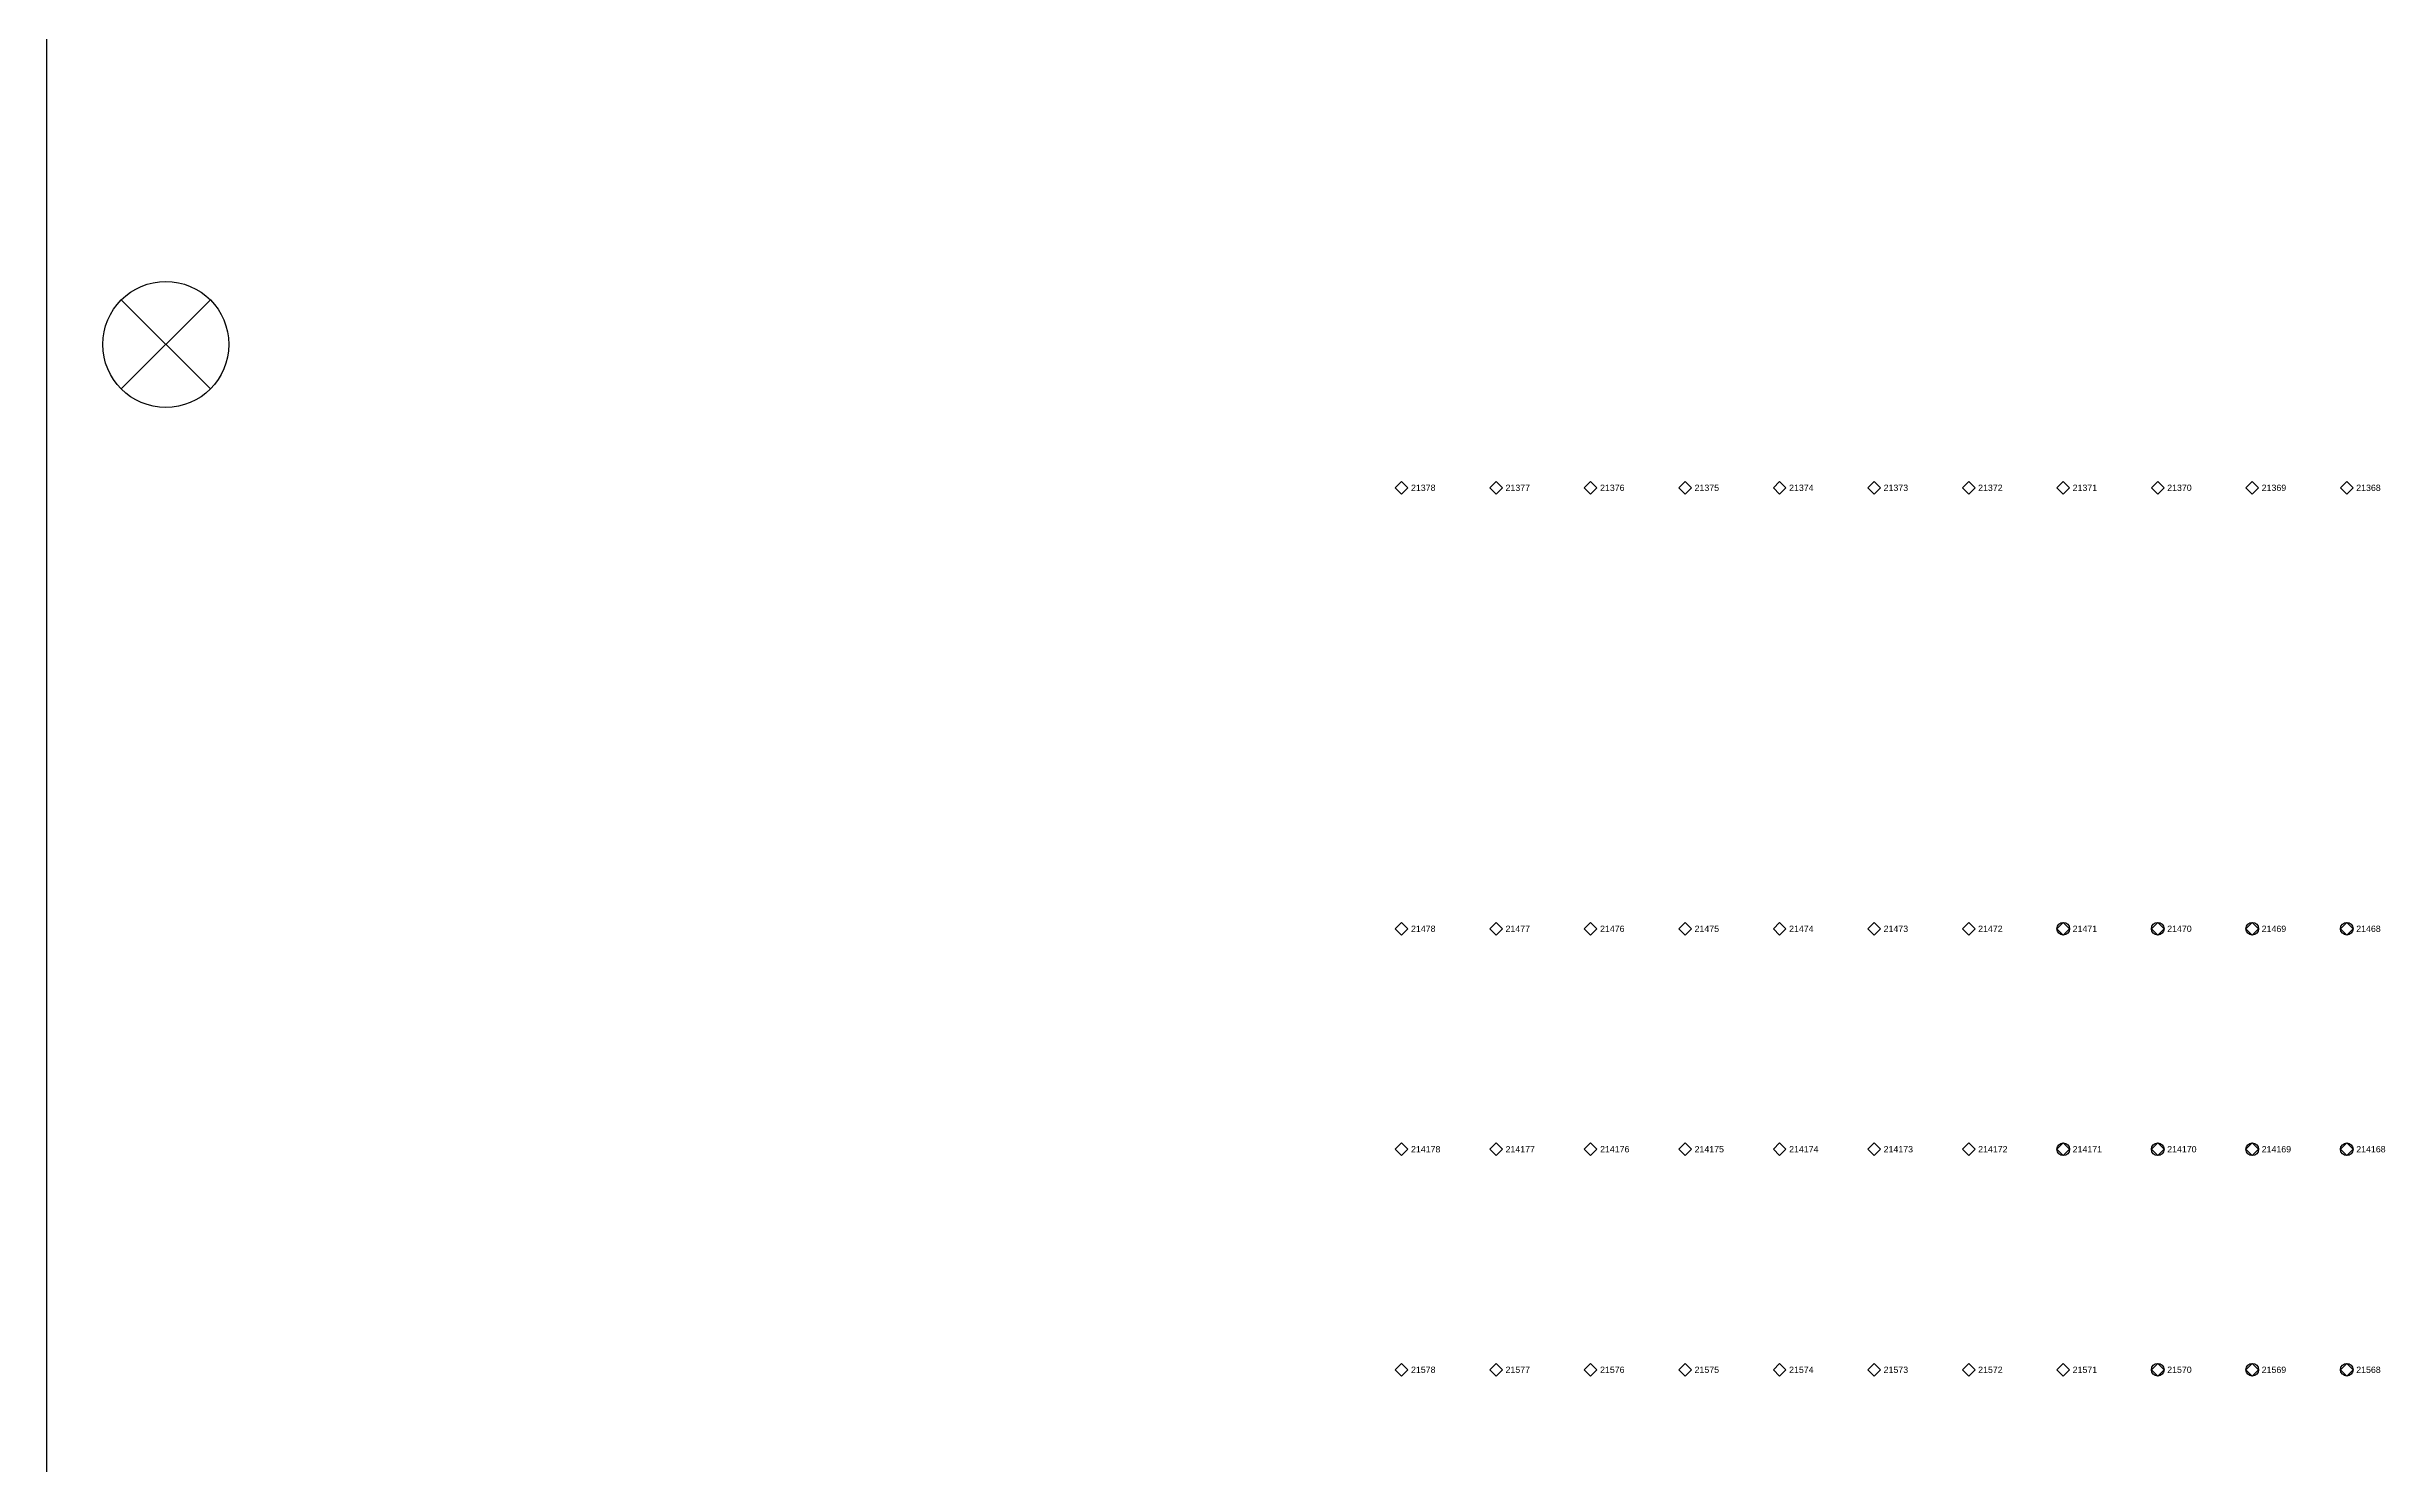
# Model space of a CAD drawing. Extents: x -5 to 376, y -217 to 241.
# Drawn here: x -4.8 to 89.5, y -45.1 to 12 of the extents above; entities that cross this region are included whole.
import ezdxf

# ---------------------------------------------------------------- set-up
doc = ezdxf.new("R2010")
doc.units = 0
for name, color, linetype in [('FIXTURE_INTERFACE_PIN', 4, 'CONTINUOUS'), ('FIXTURE_OUTLINE', 144, 'CONTINUOUS'), ('TESTER_INTERFACE_PIN', 144, 'CONTINUOUS'), ('TESTER_INTERFACE_PIN_LABEL', 144, 'CONTINUOUS')]:
    doc.layers.add(name, color=color, linetype=linetype)
doc.styles.get("Standard").update_dxf_attribs({"font": 'arial.ttf'})

msp = doc.modelspace()

# ---------------------------------------------------------------- linework, layer by layer
at = {"layer": 'FIXTURE_INTERFACE_PIN'}
for centre in [(76.48194, -23.5585), (80.29194, -23.5585), (84.10194, -23.5585), (87.91194, -23.5585), (76.48194, -32.4485), (80.29194, -32.4485), (84.10194, -32.4485), (87.91194, -32.4485), (80.29194, -41.3385), (84.10194, -41.3385), (87.91194, -41.3385)]:
    msp.add_circle(centre, 0.254, dxfattribs=at)
at = {"layer": 'FIXTURE_OUTLINE'}
for p, q in [((-4.79806, -216.5985), (-4.79806, 240.6015)), ((-1.79605, 1.79605), (1.79605, -1.79605)), ((-1.79605, -1.79605), (1.79605, 1.79605))]:
    msp.add_line(p, q, dxfattribs=at)
msp.add_circle((0, 0), 2.54, dxfattribs=at)
at = {"layer": 'TESTER_INTERFACE_PIN'}
for p, q in [((49.81194, -5.5245), (49.55794, -5.7785)), ((50.06594, -5.7785), (49.81194, -5.5245)), ((53.62194, -5.5245), (53.36794, -5.7785)), ((53.87594, -5.7785), (53.62194, -5.5245)), ((57.43194, -5.5245), (57.17794, -5.7785)), ((57.68594, -5.7785), (57.43194, -5.5245)), ((61.24194, -5.5245), (60.98794, -5.7785)), ((61.49594, -5.7785), (61.24194, -5.5245)), ((65.05194, -5.5245), (64.79794, -5.7785)), ((65.30594, -5.7785), (65.05194, -5.5245)), ((68.86194, -5.5245), (68.60794, -5.7785)), ((69.11594, -5.7785), (68.86194, -5.5245)), ((72.67194, -5.5245), (72.41794, -5.7785)), ((72.92594, -5.7785), (72.67194, -5.5245)), ((76.48194, -5.5245), (76.22794, -5.7785)), ((76.73594, -5.7785), (76.48194, -5.5245)), ((80.29194, -5.5245), (80.03794, -5.7785)), ((80.54594, -5.7785), (80.29194, -5.5245)), ((84.10194, -5.5245), (83.84794, -5.7785)), ((84.35594, -5.7785), (84.10194, -5.5245)), ((87.91194, -5.5245), (87.65794, -5.7785)), ((88.16594, -5.7785), (87.91194, -5.5245)), ((49.55794, -5.7785), (49.81194, -6.0325)), ((49.81194, -6.0325), (50.06594, -5.7785)), ((53.36794, -5.7785), (53.62194, -6.0325)), ((53.62194, -6.0325), (53.87594, -5.7785)), ((57.17794, -5.7785), (57.43194, -6.0325)), ((57.43194, -6.0325), (57.68594, -5.7785)), ((60.98794, -5.7785), (61.24194, -6.0325)), ((61.24194, -6.0325), (61.49594, -5.7785)), ((64.79794, -5.7785), (65.05194, -6.0325)), ((65.05194, -6.0325), (65.30594, -5.7785)), ((68.60794, -5.7785), (68.86194, -6.0325)), ((68.86194, -6.0325), (69.11594, -5.7785)), ((72.41794, -5.7785), (72.67194, -6.0325)), ((72.67194, -6.0325), (72.92594, -5.7785)), ((76.22794, -5.7785), (76.48194, -6.0325)), ((76.48194, -6.0325), (76.73594, -5.7785)), ((80.03794, -5.7785), (80.29194, -6.0325)), ((80.29194, -6.0325), (80.54594, -5.7785)), ((83.84794, -5.7785), (84.10194, -6.0325)), ((84.10194, -6.0325), (84.35594, -5.7785)), ((87.65794, -5.7785), (87.91194, -6.0325)), ((87.91194, -6.0325), (88.16594, -5.7785)), ((49.81194, -23.3045), (49.55794, -23.5585)), ((49.55794, -23.5585), (49.81194, -23.8125)), ((50.06594, -23.5585), (49.81194, -23.3045)), ((49.81194, -23.8125), (50.06594, -23.5585)), ((53.62194, -23.3045), (53.36794, -23.5585)), ((53.36794, -23.5585), (53.62194, -23.8125)), ((53.87594, -23.5585), (53.62194, -23.3045)), ((53.62194, -23.8125), (53.87594, -23.5585)), ((57.43194, -23.3045), (57.17794, -23.5585)), ((57.17794, -23.5585), (57.43194, -23.8125)), ((57.68594, -23.5585), (57.43194, -23.3045)), ((57.43194, -23.8125), (57.68594, -23.5585)), ((61.24194, -23.3045), (60.98794, -23.5585)), ((60.98794, -23.5585), (61.24194, -23.8125)), ((61.49594, -23.5585), (61.24194, -23.3045)), ((61.24194, -23.8125), (61.49594, -23.5585)), ((65.05194, -23.3045), (64.79794, -23.5585)), ((64.79794, -23.5585), (65.05194, -23.8125)), ((65.30594, -23.5585), (65.05194, -23.3045)), ((65.05194, -23.8125), (65.30594, -23.5585)), ((68.86194, -23.3045), (68.60794, -23.5585)), ((68.60794, -23.5585), (68.86194, -23.8125)), ((69.11594, -23.5585), (68.86194, -23.3045)), ((68.86194, -23.8125), (69.11594, -23.5585)), ((72.67194, -23.3045), (72.41794, -23.5585)), ((72.41794, -23.5585), (72.67194, -23.8125)), ((72.92594, -23.5585), (72.67194, -23.3045)), ((72.67194, -23.8125), (72.92594, -23.5585)), ((76.48194, -23.3045), (76.22794, -23.5585)), ((76.22794, -23.5585), (76.48194, -23.8125)), ((76.73594, -23.5585), (76.48194, -23.3045)), ((76.48194, -23.8125), (76.73594, -23.5585)), ((80.29194, -23.3045), (80.03794, -23.5585)), ((80.03794, -23.5585), (80.29194, -23.8125)), ((80.54594, -23.5585), (80.29194, -23.3045)), ((80.29194, -23.8125), (80.54594, -23.5585)), ((84.10194, -23.3045), (83.84794, -23.5585)), ((83.84794, -23.5585), (84.10194, -23.8125)), ((84.35594, -23.5585), (84.10194, -23.3045)), ((84.10194, -23.8125), (84.35594, -23.5585)), ((87.91194, -23.3045), (87.65794, -23.5585)), ((87.65794, -23.5585), (87.91194, -23.8125)), ((88.16594, -23.5585), (87.91194, -23.3045)), ((87.91194, -23.8125), (88.16594, -23.5585)), ((49.81194, -32.1945), (49.55794, -32.4485)), ((49.55794, -32.4485), (49.81194, -32.7025)), ((50.06594, -32.4485), (49.81194, -32.1945)), ((49.81194, -32.7025), (50.06594, -32.4485)), ((53.62194, -32.1945), (53.36794, -32.4485)), ((53.36794, -32.4485), (53.62194, -32.7025)), ((53.87594, -32.4485), (53.62194, -32.1945)), ((53.62194, -32.7025), (53.87594, -32.4485)), ((57.43194, -32.1945), (57.17794, -32.4485)), ((57.17794, -32.4485), (57.43194, -32.7025)), ((57.68594, -32.4485), (57.43194, -32.1945)), ((57.43194, -32.7025), (57.68594, -32.4485)), ((61.24194, -32.1945), (60.98794, -32.4485)), ((60.98794, -32.4485), (61.24194, -32.7025)), ((61.49594, -32.4485), (61.24194, -32.1945)), ((61.24194, -32.7025), (61.49594, -32.4485)), ((65.05194, -32.1945), (64.79794, -32.4485)), ((64.79794, -32.4485), (65.05194, -32.7025)), ((65.30594, -32.4485), (65.05194, -32.1945)), ((65.05194, -32.7025), (65.30594, -32.4485)), ((68.86194, -32.1945), (68.60794, -32.4485)), ((68.60794, -32.4485), (68.86194, -32.7025)), ((69.11594, -32.4485), (68.86194, -32.1945)), ((68.86194, -32.7025), (69.11594, -32.4485)), ((72.67194, -32.1945), (72.41794, -32.4485)), ((72.41794, -32.4485), (72.67194, -32.7025)), ((72.92594, -32.4485), (72.67194, -32.1945)), ((72.67194, -32.7025), (72.92594, -32.4485)), ((76.48194, -32.1945), (76.22794, -32.4485)), ((76.22794, -32.4485), (76.48194, -32.7025)), ((76.73594, -32.4485), (76.48194, -32.1945)), ((76.48194, -32.7025), (76.73594, -32.4485)), ((80.29194, -32.1945), (80.03794, -32.4485)), ((80.03794, -32.4485), (80.29194, -32.7025)), ((80.54594, -32.4485), (80.29194, -32.1945)), ((80.29194, -32.7025), (80.54594, -32.4485)), ((84.10194, -32.1945), (83.84794, -32.4485)), ((83.84794, -32.4485), (84.10194, -32.7025)), ((84.35594, -32.4485), (84.10194, -32.1945)), ((84.10194, -32.7025), (84.35594, -32.4485)), ((87.91194, -32.1945), (87.65794, -32.4485)), ((87.65794, -32.4485), (87.91194, -32.7025)), ((88.16594, -32.4485), (87.91194, -32.1945)), ((87.91194, -32.7025), (88.16594, -32.4485)), ((49.81194, -41.0845), (49.55794, -41.3385)), ((49.55794, -41.3385), (49.81194, -41.5925)), ((50.06594, -41.3385), (49.81194, -41.0845)), ((49.81194, -41.5925), (50.06594, -41.3385)), ((53.62194, -41.0845), (53.36794, -41.3385)), ((53.36794, -41.3385), (53.62194, -41.5925)), ((53.87594, -41.3385), (53.62194, -41.0845)), ((53.62194, -41.5925), (53.87594, -41.3385)), ((57.43194, -41.0845), (57.17794, -41.3385)), ((57.17794, -41.3385), (57.43194, -41.5925)), ((57.68594, -41.3385), (57.43194, -41.0845)), ((57.43194, -41.5925), (57.68594, -41.3385)), ((61.24194, -41.0845), (60.98794, -41.3385)), ((60.98794, -41.3385), (61.24194, -41.5925)), ((61.49594, -41.3385), (61.24194, -41.0845)), ((61.24194, -41.5925), (61.49594, -41.3385)), ((65.05194, -41.0845), (64.79794, -41.3385)), ((64.79794, -41.3385), (65.05194, -41.5925)), ((65.30594, -41.3385), (65.05194, -41.0845)), ((65.05194, -41.5925), (65.30594, -41.3385)), ((68.86194, -41.0845), (68.60794, -41.3385)), ((68.60794, -41.3385), (68.86194, -41.5925)), ((69.11594, -41.3385), (68.86194, -41.0845)), ((68.86194, -41.5925), (69.11594, -41.3385)), ((72.67194, -41.0845), (72.41794, -41.3385)), ((72.41794, -41.3385), (72.67194, -41.5925)), ((72.92594, -41.3385), (72.67194, -41.0845)), ((72.67194, -41.5925), (72.92594, -41.3385)), ((76.48194, -41.0845), (76.22794, -41.3385)), ((76.22794, -41.3385), (76.48194, -41.5925)), ((76.73594, -41.3385), (76.48194, -41.0845)), ((76.48194, -41.5925), (76.73594, -41.3385)), ((80.29194, -41.0845), (80.03794, -41.3385)), ((80.03794, -41.3385), (80.29194, -41.5925)), ((80.54594, -41.3385), (80.29194, -41.0845)), ((80.29194, -41.5925), (80.54594, -41.3385)), ((84.10194, -41.0845), (83.84794, -41.3385)), ((83.84794, -41.3385), (84.10194, -41.5925)), ((84.35594, -41.3385), (84.10194, -41.0845)), ((84.10194, -41.5925), (84.35594, -41.3385)), ((87.91194, -41.0845), (87.65794, -41.3385)), ((87.65794, -41.3385), (87.91194, -41.5925)), ((88.16594, -41.3385), (87.91194, -41.0845)), ((87.91194, -41.5925), (88.16594, -41.3385))]:
    msp.add_line(p, q, dxfattribs=at)

# ---------------------------------------------------------------- texts
at = {"layer": 'TESTER_INTERFACE_PIN_LABEL'}
for s, p in [('21378', (50.19294, -5.9055)), ('21377', (54.00294, -5.9055)), ('21376', (57.81294, -5.9055)), ('21375', (61.62294, -5.9055)), ('21374', (65.43294, -5.9055)), ('21373', (69.24294, -5.9055)), ('21372', (73.05294, -5.9055)), ('21371', (76.86294, -5.9055)), ('21370', (80.67294, -5.9055)), ('21369', (84.48294, -5.9055)), ('21368', (88.29294, -5.9055)), ('21478', (50.19294, -23.6855)), ('21477', (54.00294, -23.6855)), ('21476', (57.81294, -23.6855)), ('21475', (61.62294, -23.6855)), ('21474', (65.43294, -23.6855)), ('21473', (69.24294, -23.6855)), ('21472', (73.05294, -23.6855)), ('21471', (76.86294, -23.6855)), ('21470', (80.67294, -23.6855)), ('21469', (84.48294, -23.6855)), ('21468', (88.29294, -23.6855)), ('214178', (50.19294, -32.5755)), ('214177', (54.00294, -32.5755)), ('214176', (57.81294, -32.5755)), ('214175', (61.62294, -32.5755)), ('214174', (65.43294, -32.5755)), ('214173', (69.24294, -32.5755)), ('214172', (73.05294, -32.5755)), ('214171', (76.86294, -32.5755)), ('214170', (80.67294, -32.5755)), ('214169', (84.48294, -32.5755)), ('214168', (88.29294, -32.5755)), ('21578', (50.19294, -41.4655)), ('21577', (54.00294, -41.4655)), ('21576', (57.81294, -41.4655)), ('21575', (61.62294, -41.4655)), ('21574', (65.43294, -41.4655)), ('21573', (69.24294, -41.4655)), ('21572', (73.05294, -41.4655)), ('21571', (76.86294, -41.4655)), ('21570', (80.67294, -41.4655)), ('21569', (84.48294, -41.4655)), ('21568', (88.29294, -41.4655))]:
    msp.add_text(s, height=0.254, dxfattribs=at).set_placement(p)

doc.saveas('drawing.dxf')
